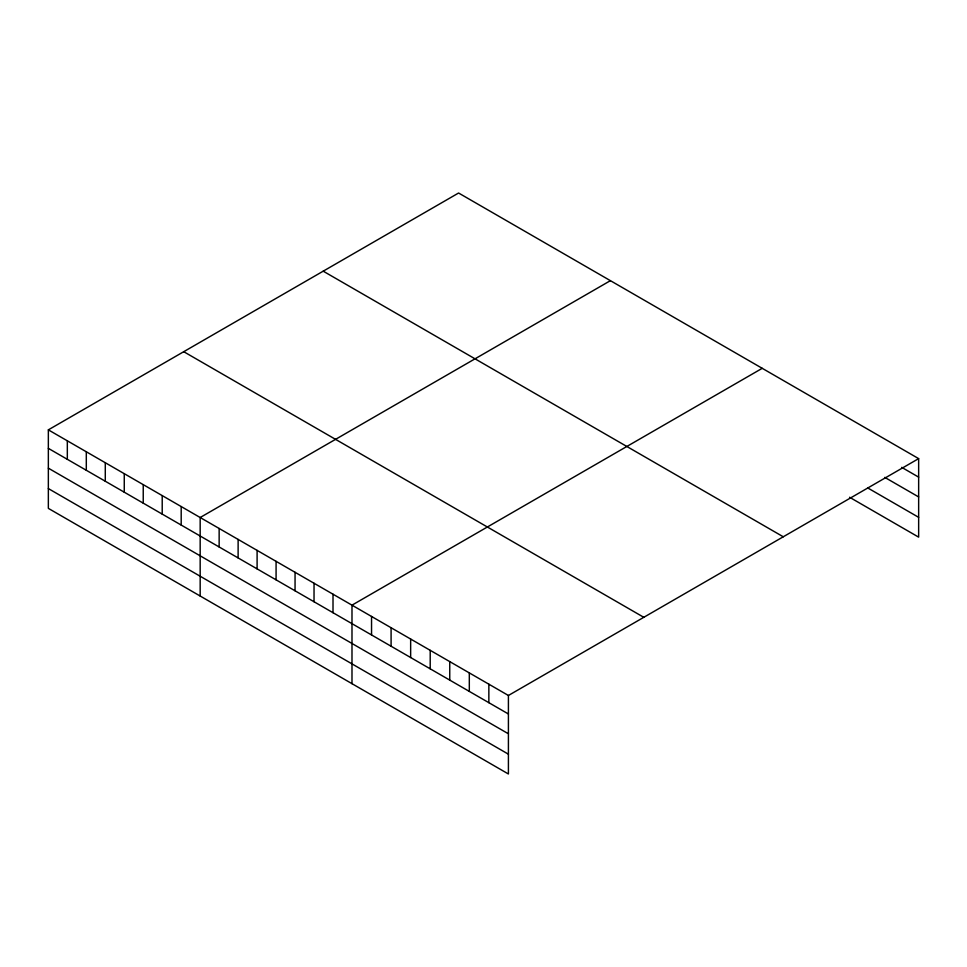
<?xml version="1.0" encoding="UTF-8"?>
<svg xmlns="http://www.w3.org/2000/svg" width="967" height="967" viewBox="0 0 967 967"><rect width="100%" height="100%" fill="white"/><g stroke="black" fill="none" stroke-linecap="round" stroke-linejoin="round"><path stroke-width="1.45" d="M508.412 733.784L508.412 695.478L48.35 429.856L48.35 508.376L508.412 773.987L508.412 733.784L48.35 468.173M849.57 497.256L918.65 537.144L918.65 458.624L458.588 193.013L48.35 429.856M610.407 280.66L200.169 517.514L200.169 596.023M762.226 368.318L351.988 605.161L351.988 683.681M508.412 695.478L918.65 458.624M901.703 467.351L918.65 477.13M884.757 477.372L918.65 496.929M867.81 487.984L918.65 517.333M323.208 271.171L783.27 536.782M183.73 351.698L643.792 617.309M48.35 448.362L508.412 713.972M48.35 488.577L508.412 754.187M488.855 684.189L488.855 702.695M469.309 672.899L469.309 691.405M449.752 661.609L449.752 680.115M430.206 650.32L430.206 668.826M410.649 639.03L410.649 657.536M391.091 627.74L391.091 646.246M371.546 616.45L371.546 634.956M333.011 594.209L333.011 612.715M314.033 583.246L314.033 601.752M295.056 572.295L295.056 590.801M276.079 561.343L276.079 579.837M257.101 550.38L257.101 568.886M238.124 539.429L238.124 557.935M219.146 528.466L219.146 546.971M181.192 506.551L181.192 525.057M162.214 495.6L162.214 514.106M143.237 484.648L143.237 503.142M124.26 473.685L124.26 492.191M105.282 462.734L105.282 481.24M86.305 451.77L86.305 470.276M67.327 440.819L67.327 459.325"/></g></svg>
